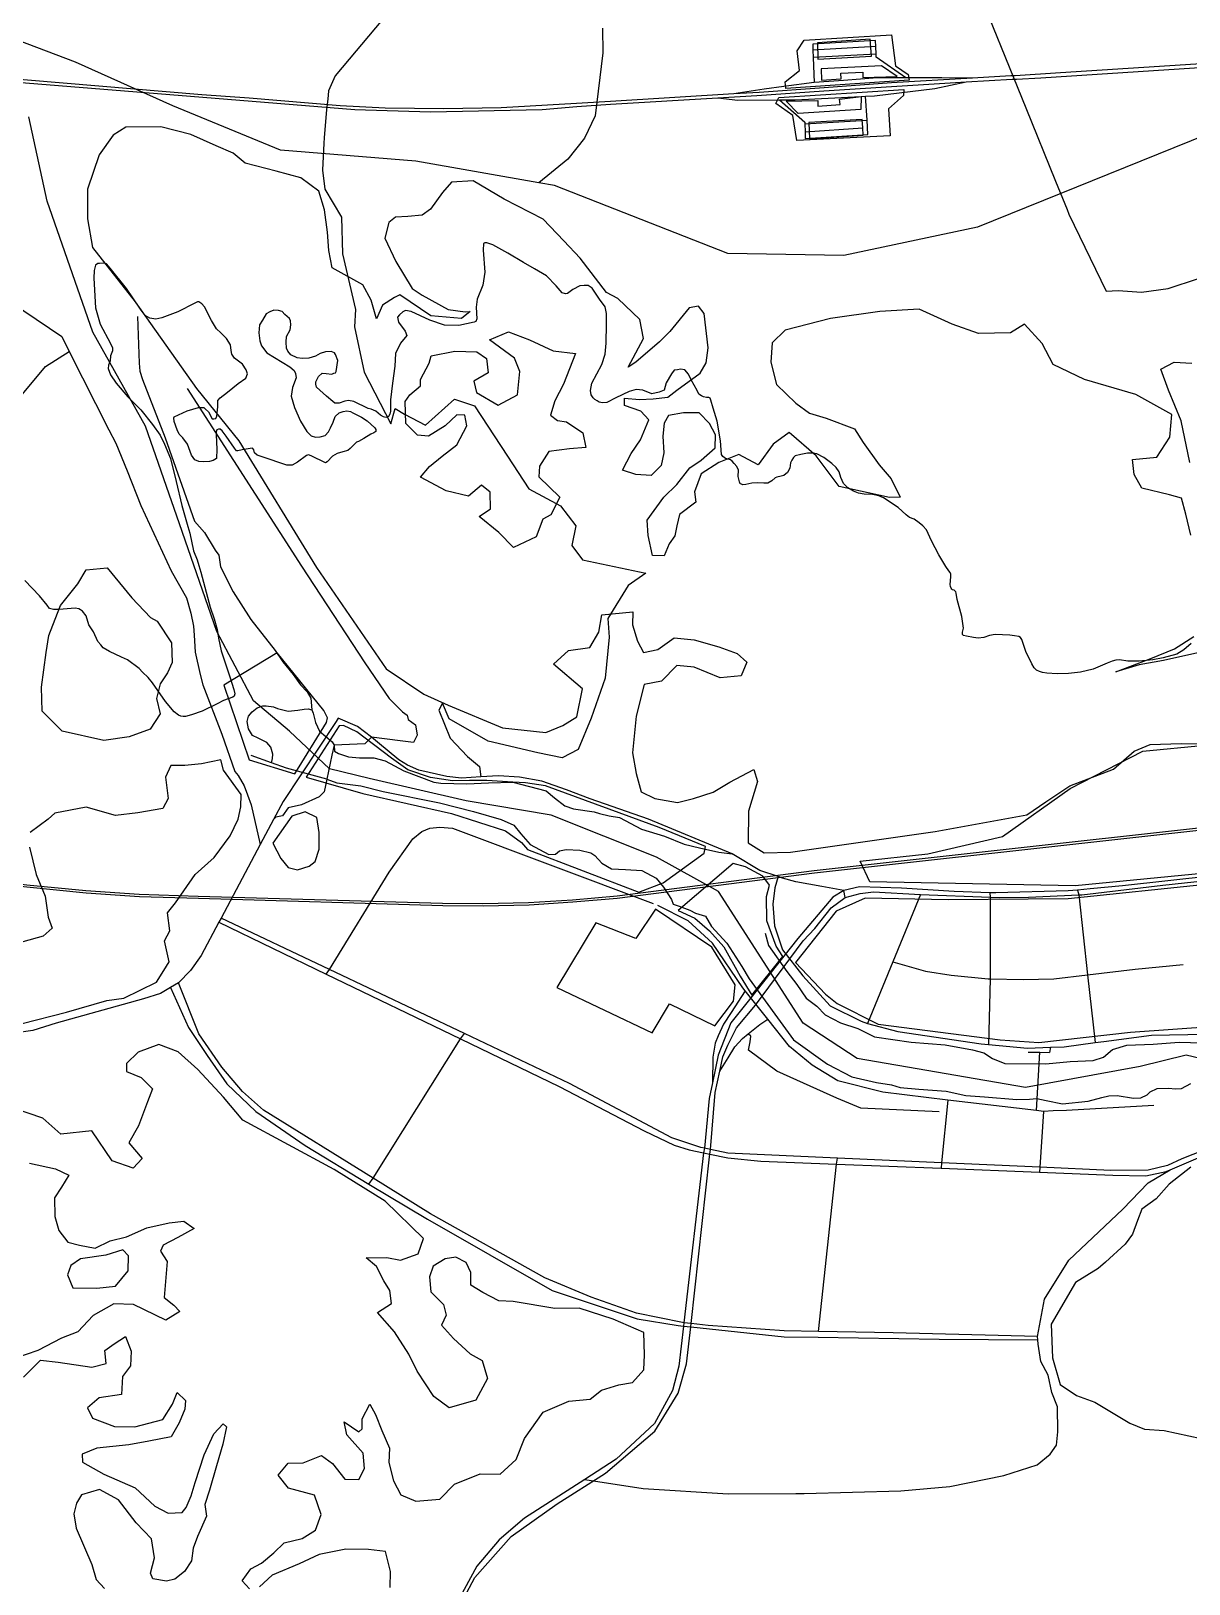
# Model space of a CAD drawing. Header units: metres. Extents: x 120.824 to 121.306, y 29.492 to 29.793.
# Drawn here: x 120.94452 to 120.97978, y 29.51623 to 29.5635 of the extents above; entities that cross this region are included whole.
import ezdxf

# ---------------------------------------------------------------- set-up
doc = ezdxf.new("R2010")
doc.units = ezdxf.units.M
for name, color, linetype in [('DEFAULT', 7, 'Continuous'), ('GREEN_SPACES', 3, 'Continuous'), ('RAILWAYS', 2, 'Continuous'), ('ROADS', 1, 'Continuous')]:
    doc.layers.add(name, color=color, linetype=linetype)

msp = doc.modelspace()

# ---------------------------------------------------------------- linework, layer by layer
at = {"layer": 'DEFAULT'}
for points in [[(120.989379, 29.558867), (120.986692, 29.560046), (120.982874, 29.561153), (120.980323, 29.560351), (120.973344, 29.557527), (120.969268, 29.556661), (120.965738, 29.556725), (120.960459, 29.558795), (120.959986, 29.558878), (120.956239, 29.559533), (120.952116, 29.55987), (120.948842, 29.561218), (120.945874, 29.562549), (120.942918, 29.563668)], [(120.961919, 29.563584), (120.961934, 29.562839), (120.961699, 29.560918), (120.961373, 29.560239), (120.960865, 29.559598), (120.959986, 29.558878)], [(120.968464, 29.563142), (120.968473, 29.562637), (120.970109, 29.562734), (120.970067, 29.563247), (120.968464, 29.563142)], [(120.968582, 29.562351), (120.968586, 29.562002), (120.969188, 29.56204), (120.969179, 29.562216), (120.969852, 29.562246), (120.969852, 29.562086), (120.970891, 29.562116), (120.97042, 29.562439), (120.968582, 29.562351)], [(120.96751, 29.561358), (120.968481, 29.561388), (120.968477, 29.561215), (120.969154, 29.561262), (120.969142, 29.561426), (120.969792, 29.561507), (120.969785, 29.561106), (120.967876, 29.560992), (120.96751, 29.561358)], [(120.988291, 29.528489), (120.98241, 29.531669), (120.979691, 29.532325), (120.978295, 29.531983), (120.974798, 29.53134), (120.969673, 29.532226), (120.968035, 29.533301), (120.965456, 29.537309), (120.963567, 29.538354), (120.960357, 29.539624), (120.95777, 29.540067), (120.954813, 29.540744), (120.953611, 29.541042), (120.952388, 29.542185), (120.951293, 29.543104), (120.950178, 29.545224), (120.94904, 29.548499), (120.948001, 29.551473), (120.946401, 29.554333), (120.945014, 29.558316), (120.944457, 29.560888)], [(120.963308, 29.548142), (120.963285, 29.548605), (120.963788, 29.549304), (120.964179, 29.549696), (120.964584, 29.550206), (120.964922, 29.550435), (120.96535, 29.550807), (120.965365, 29.551205), (120.965178, 29.551552), (120.964862, 29.551872), (120.964389, 29.551872), (120.963931, 29.551793), (120.963796, 29.551558), (120.963758, 29.551166), (120.963788, 29.550657), (120.963706, 29.550271), (120.963405, 29.549971), (120.962932, 29.550003), (120.962534, 29.550128), (120.96279, 29.550637), (120.963082, 29.551055), (120.96333, 29.551663), (120.96309, 29.551924), (120.962587, 29.552094), (120.962587, 29.552322), (120.963052, 29.552283), (120.963465, 29.552303), (120.963909, 29.552355), (120.964179, 29.552564), (120.964892, 29.55308), (120.96508, 29.553394), (120.96514, 29.553858), (120.965012, 29.554896), (120.964847, 29.555125), (120.964562, 29.555073), (120.963969, 29.554354), (120.963653, 29.55404), (120.962932, 29.553413), (120.962707, 29.55327), (120.96294, 29.553701), (120.963165, 29.554139), (120.96306, 29.55472), (120.962384, 29.555353), (120.962046, 29.555543), (120.961243, 29.556588), (120.96074, 29.557111), (120.960109, 29.55777), (120.95893, 29.558378), (120.957984, 29.55894), (120.957323, 29.558894), (120.957045, 29.55858), (120.956684, 29.558071), (120.956429, 29.557888), (120.955994, 29.557849), (120.955618, 29.557829), (120.955415, 29.557672), (120.955295, 29.557196), (120.955626, 29.556484), (120.956121, 29.55566), (120.956429, 29.555458), (120.957218, 29.55502), (120.957743, 29.554948), (120.957886, 29.554962), (120.957631, 29.554746), (120.956692, 29.554824), (120.955746, 29.555471), (120.955588, 29.555386), (120.95522, 29.555157), (120.95504, 29.55474), (120.954873, 29.555308), (120.954626, 29.555775), (120.953693, 29.556288), (120.953585, 29.55682), (120.953542, 29.557371), (120.953456, 29.558052), (120.953285, 29.558621), (120.952738, 29.559032), (120.951987, 29.559228), (120.951042, 29.55948), (120.950678, 29.559779), (120.950152, 29.560003), (120.94939, 29.560348), (120.948468, 29.560581), (120.947405, 29.560572), (120.947019, 29.560329), (120.94659, 29.559732), (120.946236, 29.558687), (120.946236, 29.557782), (120.946386, 29.556904), (120.947695, 29.555252), (120.949562, 29.55262), (120.950849, 29.551025), (120.95321, 29.54717), (120.955334, 29.54408), (120.956482, 29.543315), (120.957222, 29.542979), (120.958874, 29.542288), (120.960194, 29.542148), (120.960709, 29.542363), (120.961138, 29.542624), (120.96131, 29.543474), (120.96043, 29.54423), (120.960881, 29.54464), (120.961535, 29.544734), (120.961804, 29.5452), (120.9619, 29.545723)], [(120.968208, 29.560711), (120.968225, 29.560219), (120.969861, 29.560324), (120.969845, 29.56055), (120.969827, 29.560807), (120.968208, 29.560711)], [(120.979843, 29.544856), (120.979618, 29.544657), (120.979404, 29.544532), (120.978996, 29.544413), (120.978683, 29.544356), (120.978264, 29.544316), (120.977912, 29.544318), (120.977667, 29.544354), (120.97755, 29.54435), (120.977438, 29.544317), (120.977292, 29.544254), (120.976861, 29.544072), (120.976475, 29.543982), (120.976106, 29.543946), (120.975765, 29.543934), (120.975447, 29.543951), (120.975319, 29.543976), (120.97523, 29.544001), (120.975136, 29.544046), (120.975064, 29.544114), (120.974992, 29.544237), (120.974806, 29.544614), (120.974693, 29.544981), (120.974649, 29.545036), (120.974593, 29.54507), (120.974465, 29.545086), (120.97432, 29.545111), (120.973879, 29.545124), (120.973706, 29.545101), (120.973532, 29.545034), (120.973359, 29.545016), (120.973214, 29.545041), (120.973008, 29.545077), (120.972908, 29.545102), (120.97288, 29.545127), (120.972886, 29.545195), (120.972916, 29.545317), (120.972863, 29.545679), (120.972723, 29.546197), (120.972691, 29.546383), (120.972675, 29.546427), (120.972631, 29.546476), (120.972581, 29.546491), (120.972553, 29.546506), (120.972537, 29.546536), (120.972515, 29.546594), (120.97251, 29.546653), (120.972523, 29.546887), (120.972524, 29.546965), (120.972508, 29.547019), (120.972464, 29.547068), (120.972375, 29.547201), (120.972161, 29.547554), (120.971942, 29.547975), (120.971789, 29.548318), (120.971673, 29.548441), (120.971562, 29.54853), (120.971407, 29.548644), (120.971273, 29.548688), (120.971163, 29.548767), (120.970919, 29.548994), (120.970476, 29.549285), (120.970337, 29.549354), (120.970147, 29.54939), (120.96989, 29.549397), (120.969712, 29.549428), (120.969562, 29.549492), (120.96939, 29.549596), (120.969263, 29.549724), (120.969181, 29.549905), (120.969127, 29.550081), (120.969039, 29.550214), (120.9689, 29.550332), (120.968656, 29.550519), (120.968451, 29.550628), (120.968328, 29.550644), (120.968161, 29.550645), (120.96796, 29.550612), (120.967792, 29.550565), (120.967741, 29.550516), (120.96769, 29.550438), (120.96765, 29.550351), (120.967621, 29.550195), (120.967553, 29.550058), (120.96744, 29.549971), (120.967356, 29.549948), (120.967233, 29.549914), (120.967177, 29.549895), (120.967081, 29.549803), (120.966958, 29.549736), (120.966835, 29.549737), (120.966629, 29.549748), (120.966467, 29.549739), (120.966288, 29.549696), (120.966193, 29.549688), (120.966154, 29.549702), (120.966115, 29.549717), (120.966098, 29.549747), (120.966088, 29.549776), (120.966056, 29.549937), (120.966057, 29.550128), (120.966008, 29.550245), (120.965925, 29.550334), (120.96587, 29.550408), (120.965815, 29.550447), (120.965748, 29.550467), (120.96567, 29.550487), (120.965587, 29.550542), (120.965548, 29.55061), (120.965514, 29.551026), (120.965407, 29.551617), (120.965288, 29.552018), (120.965218, 29.552263), (120.965197, 29.552327), (120.965158, 29.552342), (120.965091, 29.552347), (120.964996, 29.552367), (120.964935, 29.552392), (120.964857, 29.552446), (120.964802, 29.552559), (120.964621, 29.552885), (120.964543, 29.553053), (120.964424, 29.55318), (120.964297, 29.553209), (120.964209, 29.553188), (120.964105, 29.553175), (120.964024, 29.553064), (120.963861, 29.552786), (120.963803, 29.552569), (120.963651, 29.552508), (120.963427, 29.552453), (120.963148, 29.552567), (120.962949, 29.552589), (120.962732, 29.552528), (120.962323, 29.552328), (120.962052, 29.552193), (120.961925, 29.552185), (120.961819, 29.552201), (120.961754, 29.552237), (120.961691, 29.552277), (120.961633, 29.55233), (120.961573, 29.552425), (120.961558, 29.552558), (120.961592, 29.552774), (120.961901, 29.553345), (120.962, 29.553659), (120.962027, 29.553994), (120.962041, 29.554574), (120.962044, 29.554896), (120.961998, 29.555099), (120.961832, 29.555337), (120.961604, 29.555668), (120.961485, 29.555752), (120.961365, 29.555753), (120.961229, 29.55574), (120.96102, 29.55563), (120.960851, 29.555505), (120.960795, 29.555499), (120.960692, 29.555527), (120.96051, 29.555745), (120.960217, 29.556048), (120.959852, 29.55626), (120.959518, 29.556452), (120.959041, 29.556735), (120.95858, 29.55699), (120.958397, 29.557054), (120.958333, 29.557054), (120.958301, 29.557026), (120.958291, 29.556824), (120.958341, 29.55616), (120.958281, 29.555761), (120.958109, 29.555336), (120.958075, 29.555092), (120.958096, 29.554742), (120.958063, 29.554659), (120.958015, 29.554638), (120.95755, 29.55453), (120.957111, 29.554547), (120.956665, 29.554697), (120.956092, 29.554959), (120.955925, 29.554989), (120.955837, 29.554947), (120.95574, 29.554857), (120.955683, 29.554788), (120.955706, 29.554634), (120.955911, 29.55436), (120.955966, 29.554227), (120.955772, 29.553997), (120.955617, 29.553677), (120.955597, 29.553293), (120.955521, 29.552776), (120.955468, 29.552273), (120.955465, 29.551931), (120.95544, 29.551833), (120.955407, 29.551763), (120.955319, 29.551729), (120.955247, 29.551751), (120.95516, 29.5518), (120.955017, 29.551927), (120.954874, 29.551984), (120.954786, 29.552005), (120.954349, 29.552225), (120.954189, 29.552254), (120.954077, 29.552227), (120.953901, 29.552166), (120.953821, 29.552166), (120.953773, 29.552166), (120.95371, 29.552223), (120.95352, 29.552378), (120.953211, 29.552653), (120.953187, 29.552751), (120.953188, 29.552821), (120.95327, 29.552981), (120.953383, 29.553085), (120.95351, 29.55307), (120.953678, 29.553048), (120.953742, 29.553082), (120.95379, 29.553096), (120.953814, 29.553131), (120.953857, 29.553473), (120.953787, 29.553648), (120.953756, 29.553704), (120.95366, 29.553747), (120.953484, 29.553734), (120.953324, 29.553679), (120.95318, 29.553597), (120.952979, 29.553535), (120.95278, 29.55353), (120.952628, 29.553545), (120.952429, 29.553637), (120.952334, 29.553749), (120.952303, 29.553841), (120.952289, 29.554022), (120.952298, 29.554204), (120.952412, 29.554406), (120.95243, 29.554559), (120.952423, 29.554679), (120.952392, 29.554748), (120.952249, 29.554868), (120.952162, 29.55496), (120.95205, 29.554989), (120.951914, 29.554997), (120.951794, 29.554955), (120.951682, 29.554893), (120.951568, 29.554699), (120.951479, 29.554552), (120.951453, 29.554315), (120.95149, 29.55407), (120.951537, 29.553916), (120.951695, 29.553705), (120.952402, 29.553274), (120.952536, 29.553161), (120.952568, 29.553077), (120.95259, 29.552944), (120.952484, 29.552644), (120.952441, 29.552379), (120.952542, 29.552043), (120.952721, 29.551622), (120.952918, 29.551306), (120.953053, 29.551179), (120.95318, 29.551136), (120.953324, 29.551143), (120.953476, 29.551183), (120.953573, 29.551294), (120.953638, 29.55142), (120.95372, 29.551587), (120.953785, 29.551768), (120.953898, 29.551872), (120.954027, 29.55192), (120.954139, 29.551933), (120.95425, 29.551912), (120.954322, 29.551876), (120.954584, 29.551748), (120.954751, 29.551635), (120.954989, 29.551417), (120.95502, 29.551368), (120.955019, 29.551305), (120.954955, 29.551264), (120.954867, 29.551222), (120.954658, 29.551091), (120.954489, 29.551008), (120.954433, 29.550981), (120.954369, 29.550918), (120.95424, 29.550793), (120.954167, 29.550731), (120.954015, 29.55069), (120.953839, 29.550642), (120.953702, 29.550553), (120.953541, 29.550386), (120.953485, 29.550352), (120.953047, 29.550564), (120.952967, 29.550593), (120.952911, 29.550572), (120.95263, 29.550372), (120.952469, 29.550282), (120.952309, 29.550283), (120.951553, 29.550533), (120.951402, 29.550583), (120.951322, 29.550661), (120.951299, 29.550745), (120.951276, 29.550787), (120.951252, 29.550801), (120.950948, 29.550747), (120.95082, 29.55072), (120.950772, 29.550721), (120.950717, 29.550805), (120.950464, 29.55117), (120.950338, 29.551325), (120.950275, 29.551374), (120.950227, 29.551374), (120.950178, 29.551354), (120.950154, 29.551298), (120.950161, 29.551207), (120.950181, 29.550774), (120.950162, 29.550487), (120.950066, 29.550425), (120.949954, 29.550398), (120.949762, 29.550385), (120.949626, 29.550393), (120.949507, 29.55045), (120.949404, 29.550583), (120.949288, 29.55092), (120.949146, 29.551116), (120.949027, 29.551222), (120.948972, 29.551355), (120.948879, 29.551608), (120.948872, 29.551727), (120.94888, 29.551755), (120.949273, 29.551933), (120.949618, 29.552043), (120.949737, 29.552042), (120.949785, 29.552035), (120.949833, 29.551992), (120.94992, 29.551908), (120.950038, 29.551697), (120.950086, 29.55169), (120.95015, 29.551703), (120.950174, 29.551773), (120.950209, 29.552059), (120.950203, 29.552248), (120.950283, 29.552332), (120.950501, 29.552505), (120.950831, 29.552768), (120.951064, 29.552927), (120.951113, 29.553066), (120.951074, 29.553186), (120.950956, 29.553354), (120.95071, 29.553538), (120.950632, 29.553664), (120.950616, 29.553769), (120.950594, 29.553944), (120.950468, 29.55414), (120.950294, 29.554309), (120.950167, 29.554429), (120.950018, 29.554689), (120.949806, 29.555103), (120.949719, 29.555194), (120.949632, 29.555251), (120.949592, 29.555251), (120.949511, 29.55521), (120.94899, 29.554955), (120.948501, 29.554763), (120.948317, 29.554729), (120.948133, 29.554758), (120.947998, 29.554843), (120.947848, 29.555033), (120.947422, 29.555658), (120.946933, 29.556276), (120.946814, 29.55641), (120.946719, 29.556432), (120.946599, 29.556426), (120.946551, 29.556419), (120.946486, 29.556371), (120.946437, 29.55621), (120.946435, 29.555973), (120.946482, 29.55507), (120.946629, 29.554573), (120.946944, 29.553991), (120.946998, 29.553858), (120.946997, 29.55376), (120.94694, 29.553613), (120.946931, 29.55346), (120.946882, 29.553327), (120.946864, 29.553223), (120.946935, 29.553033), (120.947108, 29.55278), (120.947464, 29.552366), (120.947867, 29.551964), (120.948215, 29.551521), (120.948451, 29.551191), (120.948579, 29.550925), (120.948763, 29.550488), (120.948939, 29.549782), (120.949116, 29.54905), (120.949293, 29.548415), (120.949355, 29.548213), (120.949469, 29.547672), (120.949573, 29.547402), (120.949631, 29.547231), (120.949689, 29.547029), (120.949973, 29.545964), (120.950097, 29.545605), (120.950184, 29.545277), (120.950228, 29.545015), (120.950306, 29.544635), (120.950571, 29.543838), (120.950699, 29.543457), (120.950728, 29.543327), (120.950706, 29.543252), (120.950663, 29.543219), (120.950381, 29.543124), (120.950184, 29.543014), (120.949726, 29.54279), (120.949405, 29.54268), (120.949226, 29.542629), (120.949153, 29.54263), (120.949077, 29.542638), (120.949005, 29.542672), (120.948878, 29.542773), (120.948617, 29.543088), (120.948221, 29.543658), (120.948087, 29.543815), (120.947909, 29.543984), (120.947812, 29.544089), (120.947452, 29.54436), (120.94727, 29.54444), (120.946905, 29.544607), (120.946719, 29.544727), (120.946643, 29.54481), (120.946558, 29.544919), (120.94642, 29.545207), (120.946282, 29.54542), (120.946195, 29.5457), (120.946085, 29.545835), (120.94603, 29.545877), (120.945975, 29.545907), (120.945865, 29.545926), (120.945379, 29.545893), (120.945208, 29.545894), (120.945127, 29.545909), (120.945085, 29.545921), (120.945013, 29.546022), (120.944773, 29.546307), (120.94433, 29.546772)], [(120.979839, 29.54815), (120.979678, 29.548794), (120.979549, 29.549279), (120.979184, 29.549382), (120.978347, 29.549578), (120.978111, 29.549998), (120.978058, 29.550455), (120.978798, 29.55053), (120.979195, 29.551136), (120.979259, 29.551827), (120.978165, 29.552434), (120.976598, 29.552891), (120.975644, 29.553348), (120.975311, 29.553983), (120.974775, 29.554571), (120.974345, 29.55431), (120.973369, 29.554291), (120.972565, 29.554571), (120.971567, 29.555028), (120.970365, 29.554963), (120.968863, 29.554748), (120.967479, 29.554394), (120.967082, 29.554002), (120.96705, 29.553414), (120.967221, 29.552742), (120.967812, 29.552172), (120.968219, 29.551864), (120.968734, 29.551715), (120.969593, 29.551389), (120.969861, 29.550968), (120.970344, 29.550297), (120.970708, 29.549867), (120.970987, 29.549307), (120.970655, 29.549298), (120.969131, 29.549634), (120.968423, 29.550567), (120.967608, 29.551277), (120.967114, 29.550922), (120.966664, 29.550297), (120.966073, 29.550604), (120.965462, 29.550362), (120.964926, 29.550017), (120.964722, 29.549475), (120.964765, 29.549158), (120.964269, 29.548782), (120.964186, 29.548436), (120.964119, 29.548129), (120.963946, 29.547887), (120.963796, 29.547521), (120.963443, 29.547528), (120.963308, 29.548142)], [(120.960623, 29.549307), (120.96035, 29.548775), (120.960103, 29.548635), (120.959899, 29.548103), (120.959207, 29.547777), (120.958767, 29.548234), (120.958166, 29.548719), (120.95851, 29.548952), (120.958499, 29.549457), (120.958241, 29.549671), (120.957844, 29.549335), (120.957158, 29.549503), (120.956375, 29.549914), (120.956654, 29.550241), (120.95704, 29.550558), (120.95748, 29.550903), (120.957791, 29.551482), (120.957727, 29.551808), (120.95748, 29.551818), (120.957126, 29.551482), (120.956621, 29.551164), (120.956289, 29.551192), (120.955935, 29.551547), (120.955913, 29.552219), (120.956053, 29.552424), (120.956375, 29.552695), (120.956375, 29.552891), (120.956643, 29.553386), (120.956707, 29.55361), (120.957426, 29.55375), (120.958091, 29.553731), (120.958392, 29.553526), (120.958435, 29.553096), (120.958005, 29.552835), (120.958081, 29.552499), (120.958746, 29.552107), (120.959336, 29.552424), (120.9594, 29.553134), (120.959239, 29.553544), (120.958478, 29.554095), (120.959057, 29.554338), (120.959701, 29.554095), (120.960419, 29.553768), (120.961095, 29.553684), (120.960731, 29.552751), (120.960473, 29.552238), (120.960334, 29.551808), (120.960548, 29.551641), (120.960827, 29.551603), (120.961321, 29.551267), (120.961417, 29.550819), (120.960913, 29.550782), (120.960291, 29.550698), (120.960001, 29.55025), (120.95998, 29.549923), (120.960623, 29.549307)], [(120.979804, 29.550363), (120.979536, 29.551636), (120.979154, 29.552563), (120.978926, 29.553206), (120.979325, 29.553419), (120.97987, 29.553383)], [(120.946834, 29.547161), (120.947585, 29.546247), (120.948154, 29.545649), (120.948358, 29.545537), (120.948797, 29.544875), (120.948819, 29.544277), (120.948679, 29.54396), (120.948454, 29.543624), (120.948336, 29.543185), (120.948454, 29.542709), (120.948143, 29.542243), (120.94751, 29.542018), (120.946737, 29.541906), (120.945471, 29.542186), (120.94486, 29.542793), (120.944839, 29.543521), (120.944978, 29.544576), (120.945064, 29.545099), (120.945257, 29.545593), (120.945418, 29.546013), (120.945944, 29.546667), (120.946201, 29.547096), (120.946834, 29.547161)], [(120.9619, 29.545723), (120.962844, 29.545816), (120.962833, 29.545424), (120.962984, 29.54493), (120.963166, 29.544584), (120.963606, 29.544668), (120.964099, 29.545023), (120.964711, 29.544967), (120.965462, 29.544752), (120.96602, 29.544547), (120.96632, 29.544286), (120.966138, 29.543875), (120.965505, 29.54381), (120.964711, 29.544136), (120.964185, 29.544183), (120.963713, 29.543707), (120.963188, 29.543604), (120.962941, 29.542643), (120.962833, 29.541523), (120.962941, 29.540897), (120.963102, 29.540337), (120.963509, 29.540141), (120.964207, 29.540011), (120.96469, 29.540132), (120.96529, 29.540328), (120.965795, 29.540636), (120.966524, 29.541019), (120.966642, 29.540655), (120.966363, 29.539749), (120.966352, 29.538788), (120.966846, 29.53848), (120.96764, 29.538498), (120.972049, 29.539133), (120.974839, 29.539637), (120.975418, 29.540039), (120.976148, 29.540524), (120.977478, 29.541028), (120.978111, 29.541579), (120.978594, 29.541784), (120.979538, 29.541812), (120.981405, 29.541803)], [(120.980504, 29.544668), (120.979002, 29.544332), (120.978262, 29.544202), (120.977553, 29.543987), (120.978616, 29.544398), (120.979334, 29.544687), (120.979924, 29.54507)], [(120.971828, 29.538456), (120.974097, 29.538976), (120.976157, 29.540443), (120.97837, 29.541573), (120.980276, 29.54176), (120.982363, 29.541426), (120.982914, 29.54076), (120.983269, 29.539366), (120.987416, 29.539801), (120.987388, 29.538558), (120.976311, 29.537473), (120.970062, 29.537599), (120.969768, 29.538225), (120.971828, 29.538456)], [(120.944248, 29.533291), (120.9456, 29.533636), (120.946823, 29.533991), (120.947349, 29.534056), (120.948336, 29.534542), (120.948561, 29.534896), (120.948722, 29.535167), (120.948583, 29.535802), (120.948744, 29.53611), (120.948679, 29.536651), (120.948915, 29.536959), (120.949516, 29.537818), (120.950096, 29.538341), (120.950578, 29.539003), (120.950825, 29.539508), (120.950911, 29.539881), (120.950922, 29.540254), (120.950375, 29.541001), (120.950299, 29.541309), (120.949709, 29.541188)], [(120.949709, 29.541188), (120.949205, 29.541141), (120.948776, 29.541141), (120.948615, 29.540786), (120.94869, 29.540133), (120.948529, 29.539834), (120.947767, 29.539704), (120.947091, 29.53962), (120.946201, 29.539872), (120.945246, 29.539694), (120.945042, 29.539508), (120.944495, 29.539097)], [(120.951887, 29.53878), (120.952123, 29.538313), (120.952349, 29.538033), (120.952638, 29.537967), (120.952992, 29.538079), (120.953175, 29.538219), (120.953293, 29.538593), (120.953293, 29.539097), (120.953218, 29.539554), (120.952864, 29.539732), (120.952456, 29.539601), (120.951887, 29.53878)], [(120.944474, 29.538658), (120.944678, 29.537818), (120.944946, 29.537165), (120.945042, 29.536521), (120.94516, 29.536194), (120.944892, 29.535942), (120.94427, 29.535774)], [(120.980396, 29.537528), (120.9761, 29.537085), (120.972448, 29.537056), (120.969914, 29.537106), (120.969031, 29.536706), (120.967799, 29.535141), (120.968706, 29.534183), (120.969068, 29.5339), (120.970316, 29.533271), (120.974025, 29.532792), (120.975204, 29.532707), (120.978002, 29.533025), (120.980573, 29.533207), (120.98369, 29.532689), (120.983999, 29.533332), (120.98399, 29.534186), (120.983773, 29.535662), (120.983497, 29.537871), (120.980396, 29.537528)], [(120.961717, 29.536354), (120.960526, 29.534381), (120.963434, 29.533005), (120.963964, 29.533888), (120.965344, 29.533213), (120.965911, 29.533963), (120.965964, 29.53446), (120.965254, 29.535607), (120.963533, 29.536768), (120.962933, 29.535875), (120.961717, 29.536354)], [(120.951168, 29.516074), (120.950953, 29.516317), (120.951211, 29.516691), (120.951532, 29.516859), (120.951908, 29.517176), (120.95223, 29.517475), (120.952777, 29.517615), (120.953185, 29.517867), (120.953356, 29.518343), (120.953152, 29.518931), (120.952359, 29.519146), (120.952047, 29.519538), (120.952348, 29.519902), (120.952809, 29.519912), (120.953367, 29.520136), (120.9537, 29.519893), (120.954075, 29.519417), (120.954504, 29.519407), (120.954676, 29.519744), (120.954633, 29.52021), (120.954139, 29.520771), (120.954054, 29.521163), (120.954504, 29.520855), (120.954601, 29.520948), (120.954601, 29.521256), (120.954837, 29.521695), (120.955009, 29.521387), (120.955202, 29.520901), (120.955438, 29.52036), (120.955416, 29.519921), (120.955556, 29.51937), (120.955781, 29.518941), (120.956232, 29.518745), (120.956972, 29.51881), (120.957412, 29.519267), (120.958195, 29.519575), (120.958806, 29.519566), (120.959289, 29.520014), (120.959547, 29.520658), (120.960116, 29.521452), (120.960899, 29.521788), (120.961542, 29.521853), (120.961886, 29.522124), (120.962422, 29.522292), (120.96283, 29.522358), (120.963184, 29.52274), (120.963195, 29.523198), (120.963184, 29.523879), (120.96225, 29.52429), (120.96121, 29.524626), (120.96047, 29.524608), (120.959204, 29.524822), (120.958764, 29.52485), (120.958281, 29.525102), (120.957916, 29.525326), (120.957916, 29.525709), (120.957766, 29.526008), (120.957455, 29.526176), (120.957133, 29.52612), (120.956768, 29.525905), (120.95665, 29.525579), (120.956693, 29.525121), (120.957079, 29.524729), (120.957165, 29.524411), (120.957015, 29.524103), (120.95738, 29.523702), (120.957895, 29.523235), (120.958259, 29.52303), (120.95842, 29.522479), (120.958066, 29.521825), (120.957251, 29.521583), (120.956789, 29.521928), (120.956275, 29.522703), (120.956028, 29.523217), (120.955588, 29.523898), (120.955073, 29.524486), (120.955491, 29.524766), (120.955448, 29.525158), (120.955266, 29.525457), (120.955041, 29.525886), (120.954719, 29.526157), (120.955352, 29.526167), (120.95577, 29.526083), (120.956307, 29.526279), (120.956468, 29.526745), (120.955298, 29.527875), (120.953753, 29.528846), (120.950964, 29.53034), (120.950384, 29.531049), (120.949601, 29.531889), (120.949, 29.532421), (120.94841, 29.532645), (120.947777, 29.532412), (120.947423, 29.532066), (120.947423, 29.531824), (120.947874, 29.531646), (120.948217, 29.531301), (120.948067, 29.5309), (120.947788, 29.530171), (120.947498, 29.529658), (120.947906, 29.529182), (120.947627, 29.528883), (120.946994, 29.529107), (120.946372, 29.530022), (120.945428, 29.529919), (120.94488, 29.530405), (120.944012, 29.530704)], [(120.944473, 29.529032), (120.945267, 29.528865), (120.945674, 29.528668), (120.945449, 29.528304), (120.945235, 29.527978), (120.945245, 29.527408), (120.945363, 29.526988), (120.945642, 29.526633), (120.945996, 29.52654), (120.946468, 29.526447), (120.94693, 29.526671), (120.947423, 29.526792), (120.948046, 29.527072), (120.948721, 29.527221), (120.949172, 29.527268), (120.949483, 29.527044), (120.94899, 29.526773), (120.948539, 29.52654), (120.948464, 29.526353), (120.948668, 29.526045), (120.948571, 29.524944), (120.948872, 29.52471), (120.949054, 29.524524), (120.948625, 29.524253), (120.947638, 29.524738), (120.947037, 29.524757), (120.946415, 29.524402), (120.945943, 29.523898), (120.945449, 29.523711), (120.94473, 29.523338), (120.944012, 29.523086)], [(120.979834, 29.528916), (120.97918, 29.528393), (120.978783, 29.527955), (120.978343, 29.527637), (120.978214, 29.527292), (120.978064, 29.526872), (120.977839, 29.526573), (120.977238, 29.526022), (120.977013, 29.525826), (120.976326, 29.525406), (120.975586, 29.524137), (120.975618, 29.52311), (120.975854, 29.522297), (120.976358, 29.521961), (120.976916, 29.521765), (120.977978, 29.521121), (120.978429, 29.520934), (120.979019, 29.520897), (120.980145, 29.520654)], [(120.945632, 29.525634), (120.945792, 29.525242), (120.946522, 29.525233), (120.947091, 29.525289), (120.947477, 29.525756), (120.947488, 29.526213), (120.947316, 29.5264), (120.946801, 29.526232), (120.946028, 29.52612), (120.945728, 29.525924), (120.945632, 29.525634)], [(120.94429, 29.522526), (120.944805, 29.523039), (120.945342, 29.522974), (120.946372, 29.522824), (120.946812, 29.522937), (120.946769, 29.523329), (120.947048, 29.523534), (120.947391, 29.523758), (120.947573, 29.52331), (120.947552, 29.522871), (120.947305, 29.522544), (120.947273, 29.521994), (120.946597, 29.521891), (120.946243, 29.521592), (120.946393, 29.521275), (120.947058, 29.521023), (120.947681, 29.521013), (120.948528, 29.521228), (120.948829, 29.521704), (120.948968, 29.52205), (120.949226, 29.521807), (120.949204, 29.521545), (120.949033, 29.521135), (120.948786, 29.520705), (120.948105, 29.520578)], [(120.948105, 29.520578), (120.947495, 29.520465), (120.946527, 29.520359), (120.946072, 29.520175), (120.946088, 29.519934), (120.946731, 29.519573), (120.94769, 29.519149), (120.948284, 29.51859), (120.948698, 29.518385), (120.949121, 29.518399), (120.949243, 29.518554), (120.949398, 29.518908), (120.949519, 29.519312), (120.949796, 29.520161), (120.950089, 29.520797), (120.950365, 29.521102), (120.950471, 29.52101), (120.950357, 29.520479), (120.95017, 29.519821), (120.94995, 29.519078), (120.949812, 29.518646), (120.949861, 29.518293), (120.949585, 29.51767), (120.949455, 29.517316), (120.949406, 29.516927), (120.949194, 29.516609), (120.948893, 29.516375), (120.948641, 29.516312), (120.948227, 29.516382), (120.948154, 29.516552), (120.948275, 29.517026), (120.948186, 29.517599), (120.947723, 29.518088), (120.947178, 29.518788), (120.946609, 29.519106), (120.946056, 29.518944), (120.945901, 29.518689), (120.94582, 29.518363), (120.945893, 29.517925), (120.946372, 29.516821), (120.946501, 29.516364), (120.946758, 29.516093)], [(120.955459, 29.516121), (120.95547, 29.516607), (120.955309, 29.517214), (120.954794, 29.517279), (120.954107, 29.517288), (120.953292, 29.51712), (120.95268, 29.51684), (120.951865, 29.516495), (120.951479, 29.51614)]]:
    msp.add_lwpolyline(points, dxfattribs=at)
at = {"layer": 'GREEN_SPACES'}
for points in [[(120.95116, 29.541315), (120.952556, 29.540882), (120.953521, 29.542445), (120.953545, 29.542593), (120.953436, 29.542814), (120.952016, 29.544567), (120.950395, 29.543591), (120.95116, 29.541315)], [(120.954031, 29.54236), (120.953897, 29.542344), (120.952896, 29.540782), (120.954619, 29.54029), (120.95732, 29.539683), (120.958971, 29.539155), (120.95945, 29.538801), (120.959638, 29.53858), (120.963031, 29.537281), (120.963765, 29.537566), (120.965016, 29.538469), (120.965058, 29.538675), (120.963644, 29.539255), (120.960185, 29.540523), (120.959578, 29.540613), (120.95919, 29.540635), (120.9584, 29.540681), (120.957866, 29.540681), (120.95735, 29.540671), (120.956683, 29.540776), (120.955997, 29.541009), (120.955499, 29.541368), (120.954437, 29.542165), (120.954031, 29.54236)], [(120.964226, 29.536729), (120.964737, 29.53649), (120.965176, 29.536103), (120.96562, 29.535619), (120.96611, 29.534731), (120.966472, 29.53415), (120.967416, 29.535331), (120.967212, 29.535637), (120.966921, 29.536414), (120.966916, 29.537156), (120.967003, 29.537502), (120.966799, 29.537773), (120.966273, 29.538057), (120.965895, 29.538159), (120.964226, 29.536729)]]:
    msp.add_lwpolyline(points, dxfattribs=at)
at = {"layer": 'RAILWAYS'}
for points in [[(120.949613, 29.537151), (120.947814, 29.537213), (120.94619, 29.537324), (120.944389, 29.537502), (120.942849, 29.537677), (120.941344, 29.537919), (120.939954, 29.53819), (120.938408, 29.538581), (120.936847, 29.539026), (120.901147, 29.550627), (120.899623, 29.551106), (120.898156, 29.551527), (120.896622, 29.55191), (120.895023, 29.552258), (120.893374, 29.552552)], [(120.94962, 29.537091), (120.947818, 29.537147), (120.946201, 29.537255), (120.944396, 29.537435), (120.94284, 29.537613), (120.941341, 29.537855), (120.939952, 29.538117), (120.93839, 29.538514), (120.936838, 29.538957), (120.901118, 29.550557), (120.899577, 29.551038), (120.898135, 29.55146), (120.896602, 29.551831), (120.895015, 29.552192), (120.893367, 29.552485)], [(120.986011, 29.539894), (120.968362, 29.537937)], [(120.986028, 29.539824), (120.96838, 29.537864)], [(120.968362, 29.537937), (120.962366, 29.537159), (120.961006, 29.537037), (120.959667, 29.536956), (120.958277, 29.536927), (120.957051, 29.536942), (120.949613, 29.537151)], [(120.96838, 29.537864), (120.962371, 29.537096), (120.961022, 29.536977), (120.959688, 29.536893), (120.958288, 29.536858), (120.957058, 29.536873), (120.94962, 29.537091)]]:
    msp.add_lwpolyline(points, dxfattribs=at)
at = {"layer": 'ROADS'}
for points in [[(120.956869, 29.565932), (120.956659, 29.565571), (120.953776, 29.562137), (120.953581, 29.561681)], [(120.973179, 29.565186), (120.974816, 29.56116), (120.975714, 29.558925)], [(120.971161, 29.562073), (120.970256, 29.562704), (120.970252, 29.562794), (120.97024, 29.563025), (120.970231, 29.563205), (120.968321, 29.5631), (120.968328, 29.562914), (120.968337, 29.562691), (120.968365, 29.561927)], [(120.97024, 29.563025), (120.968328, 29.562914)], [(120.970252, 29.562794), (120.968337, 29.562691)], [(120.998748, 29.562457), (120.996749, 29.562409), (120.994959, 29.562447), (120.989524, 29.56273), (120.986989, 29.562766), (120.984621, 29.562723), (120.98253, 29.562647), (120.975866, 29.562221), (120.974483, 29.562139)], [(120.974525, 29.562037), (120.975269, 29.562078), (120.981197, 29.562458), (120.984562, 29.562629), (120.986987, 29.562662), (120.98952, 29.562627), (120.994954, 29.562344), (120.996749, 29.562306), (120.998622, 29.562351)], [(120.949718, 29.56156), (120.941264, 29.562266)], [(120.941331, 29.562166), (120.949746, 29.561488)], [(120.97319, 29.562063), (120.972249, 29.562075), (120.971161, 29.562073), (120.970293, 29.56207), (120.969255, 29.56199), (120.968365, 29.561927), (120.967438, 29.561806), (120.966839, 29.561729), (120.965919, 29.561583)], [(120.97319, 29.562063), (120.97072, 29.561918), (120.968666, 29.561771), (120.966687, 29.561631), (120.965919, 29.561583)], [(120.972991, 29.561951), (120.974398, 29.56203)], [(120.974356, 29.562132), (120.97319, 29.562063)], [(120.974483, 29.562139), (120.974356, 29.562132)], [(120.974398, 29.56203), (120.974525, 29.562037)], [(120.96113, 29.561288), (120.958836, 29.561161), (120.957092, 29.561131), (120.955299, 29.561149), (120.953928, 29.561223), (120.951161, 29.561454), (120.949718, 29.56156)], [(120.953581, 29.561681), (120.953556, 29.561425)], [(120.965919, 29.561583), (120.962169, 29.561355)], [(120.965437, 29.561466), (120.966039, 29.561392), (120.967308, 29.5614), (120.96779, 29.561402), (120.969792, 29.561507), (120.969928, 29.561515), (120.970198, 29.561529), (120.972044, 29.56175), (120.972991, 29.561951)], [(120.965437, 29.561466), (120.966623, 29.561539), (120.968662, 29.561675), (120.970725, 29.561808), (120.972991, 29.561951)], [(120.967308, 29.5614), (120.968082, 29.560723), (120.968082, 29.560673), (120.968091, 29.560433), (120.96809, 29.560231), (120.970004, 29.560349), (120.969975, 29.560786), (120.969928, 29.561515)], [(120.949746, 29.561488), (120.954374, 29.561113), (120.956682, 29.561039), (120.960083, 29.561113), (120.961135, 29.561196)], [(120.953521, 29.561108), (120.953446, 29.560245), (120.95344, 29.560086)], [(120.953556, 29.561425), (120.953521, 29.561108)], [(120.962169, 29.561355), (120.96113, 29.561288)], [(120.961135, 29.561196), (120.962168, 29.561267)], [(120.962168, 29.561267), (120.965437, 29.561466)], [(120.968082, 29.560673), (120.969975, 29.560786)], [(120.968091, 29.560433), (120.969845, 29.56055)], [(120.95344, 29.560086), (120.953391, 29.559266)], [(120.953391, 29.559266), (120.953467, 29.558685), (120.953972, 29.557828), (120.954004, 29.556718), (120.954398, 29.555018), (120.954373, 29.554496), (120.954666, 29.553109), (120.955479, 29.551541), (120.955608, 29.552008), (120.955887, 29.55184), (120.956531, 29.551504), (120.95741, 29.552288), (120.958021, 29.552084), (120.959029, 29.550554), (120.959673, 29.549564), (120.960639, 29.549042), (120.961106, 29.548433), (120.960986, 29.547842), (120.96131, 29.547403), (120.963241, 29.546995), (120.9627, 29.546618), (120.962086, 29.545613), (120.962122, 29.545048), (120.962003, 29.543795), (120.961578, 29.542581), (120.96118, 29.541625), (120.960695, 29.54137), (120.959955, 29.541525), (120.958437, 29.541881), (120.95725, 29.542558), (120.957046, 29.543035), (120.956933, 29.542829), (120.957278, 29.541974), (120.957811, 29.541413), (120.958173, 29.541113), (120.958212, 29.540796)], [(120.975714, 29.558925), (120.976067, 29.558062)], [(120.976067, 29.558062), (120.976125, 29.557924), (120.977255, 29.555583), (120.977618, 29.555602), (120.978336, 29.555551), (120.979146, 29.555658), (120.980068, 29.555964), (120.981904, 29.557079), (120.982529, 29.557499), (120.982998, 29.557829), (120.983164, 29.557936), (120.983318, 29.557958), (120.983583, 29.557982), (120.98382, 29.558076)], [(120.941941, 29.556567), (120.945457, 29.554198), (120.945683, 29.553744), (120.946891, 29.551357), (120.9471, 29.550954), (120.947442, 29.550113), (120.947863, 29.549059), (120.948791, 29.54707), (120.949254, 29.546249), (120.949387, 29.545779), (120.949471, 29.545384), (120.949482, 29.545112), (120.949514, 29.544588), (120.949671, 29.543915), (120.949746, 29.543598), (120.950326, 29.542093), (120.950727, 29.540953), (120.950829, 29.540832), (120.951008, 29.540526), (120.951115, 29.540248), (120.951222, 29.539939), (120.951496, 29.538734)], [(120.947764, 29.554806), (120.947807, 29.553386), (120.947832, 29.553147), (120.947918, 29.552887), (120.948605, 29.551118), (120.949496, 29.548577), (120.949801, 29.548229), (120.950131, 29.547698), (120.950238, 29.54754), (120.950292, 29.547193), (120.950673, 29.546423), (120.951208, 29.545586), (120.951957, 29.544637), (120.952184, 29.544292), (120.952501, 29.543912), (120.952725, 29.543599), (120.952924, 29.543388), (120.953041, 29.543191), (120.95307, 29.542836)], [(120.942981, 29.550918), (120.944958, 29.553283), (120.945683, 29.553744)], [(120.949278, 29.552614), (120.952754, 29.547205), (120.954685, 29.54427), (120.955422, 29.543179), (120.955835, 29.542777), (120.95597, 29.542675), (120.955998, 29.542544), (120.956226, 29.542375), (120.956275, 29.542064), (120.95617, 29.541842), (120.955764, 29.541887), (120.954884, 29.541998), (120.954688, 29.5418), (120.953748, 29.541755)], [(120.951841, 29.541226), (120.951872, 29.541351), (120.951882, 29.541485), (120.951817, 29.541702), (120.951697, 29.54184), (120.951434, 29.541968), (120.951263, 29.542051), (120.951142, 29.542257), (120.9511, 29.54248), (120.951142, 29.542641), (120.951254, 29.542773), (120.951408, 29.542898), (120.951578, 29.542959), (120.951679, 29.542959), (120.951898, 29.542927), (120.952024, 29.542878), (120.952354, 29.542791)], [(120.952354, 29.542791), (120.952645, 29.542823), (120.952832, 29.542858), (120.952954, 29.542868), (120.95307, 29.542836), (120.953112, 29.542734), (120.953185, 29.542452), (120.953299, 29.54219), (120.953687, 29.541863), (120.953748, 29.541755), (120.953759, 29.541572), (120.953885, 29.541503), (120.954191, 29.541407), (120.954523, 29.541373), (120.954955, 29.541373), (120.955303, 29.541284), (120.955868, 29.540977), (120.956783, 29.540636), (120.956995, 29.540599), (120.957787, 29.540585), (120.958448, 29.540611), (120.95919, 29.540635), (120.960201, 29.540374), (120.96046, 29.540156), (120.960771, 29.539912), (120.961042, 29.539819), (120.96167, 29.53973), (120.961829, 29.539677), (120.962121, 29.539608), (120.962434, 29.539555), (120.963104, 29.539199), (120.963807, 29.538988), (120.964407, 29.53875), (120.964871, 29.538635), (120.96546, 29.538507), (120.965871, 29.538447)], [(120.953807, 29.542482), (120.952193, 29.540049)], [(120.953872, 29.54258), (120.953807, 29.542482)], [(120.969312, 29.537122), (120.969269, 29.537339), (120.968601, 29.537457), (120.967808, 29.537603), (120.967399, 29.53771), (120.967272, 29.537757), (120.966708, 29.537945), (120.965871, 29.538447), (120.963323, 29.539502), (120.96154, 29.540127), (120.960829, 29.540396), (120.960069, 29.540664), (120.959393, 29.540789), (120.958754, 29.54083), (120.958212, 29.540796), (120.957626, 29.540759), (120.957184, 29.540803), (120.956328, 29.540997), (120.955985, 29.54115), (120.955716, 29.541313), (120.955074, 29.54185), (120.954884, 29.541998), (120.954462, 29.542327), (120.953872, 29.54258)], [(120.953748, 29.541755), (120.953677, 29.541453)], [(120.95353, 29.540726), (120.952298, 29.541064), (120.951841, 29.541226), (120.951226, 29.541444)], [(120.953677, 29.541453), (120.95353, 29.540726)], [(120.95353, 29.540726), (120.953449, 29.540337), (120.953295, 29.540187), (120.952753, 29.539947), (120.952344, 29.539853), (120.952181, 29.539606), (120.951971, 29.539565), (120.951899, 29.539494)], [(120.95353, 29.540726), (120.953832, 29.540616), (120.954558, 29.540519), (120.955244, 29.54035), (120.956954, 29.540001), (120.957997, 29.539739), (120.958831, 29.539493), (120.959221, 29.539326), (120.959438, 29.539056), (120.959718, 29.538739), (120.96029, 29.53843), (120.960486, 29.53844), (120.960612, 29.538548), (120.960818, 29.538579), (120.961227, 29.538564), (120.961568, 29.538485), (120.961687, 29.538398), (120.961897, 29.538172), (120.962191, 29.537998), (120.962625, 29.537971), (120.96312, 29.537949), (120.963552, 29.537711), (120.963781, 29.537441), (120.964022, 29.537063), (120.964073, 29.536917), (120.964251, 29.536854), (120.964575, 29.536734), (120.96475, 29.536645), (120.965061, 29.536553), (120.965243, 29.536242), (120.965707, 29.53573), (120.966165, 29.535023), (120.966385, 29.53465), (120.967739, 29.532789), (120.968776, 29.532045), (120.969511, 29.531659), (120.970261, 29.531494), (120.970721, 29.531417), (120.970982, 29.53134), (120.971554, 29.531291), (120.97239, 29.531226), (120.972983, 29.531096), (120.973549, 29.531056), (120.974541, 29.530972), (120.974924, 29.530983), (120.975143, 29.531007), (120.975433, 29.530948), (120.975923, 29.530844), (120.976708, 29.530922), (120.977121, 29.531035), (120.977338, 29.531086), (120.977597, 29.531092), (120.978085, 29.531017), (120.97831, 29.531023), (120.978503, 29.531115), (120.978601, 29.531202), (120.978807, 29.531308), (120.979152, 29.53132), (120.979365, 29.531299), (120.979554, 29.531312), (120.979832, 29.531462)], [(120.952193, 29.540049), (120.951899, 29.539494), (120.951496, 29.538734), (120.950307, 29.536497), (120.950238, 29.536368), (120.949701, 29.535359), (120.949376, 29.534899), (120.949005, 29.534528), (120.94877, 29.534387), (120.948465, 29.534203), (120.947946, 29.534042), (120.945289, 29.533296), (120.944569, 29.533071), (120.944013, 29.532997)], [(120.953504, 29.534793), (120.953603, 29.534933), (120.95542, 29.537896), (120.956147, 29.538904), (120.956418, 29.539133), (120.956661, 29.539237), (120.956969, 29.539261), (120.957351, 29.539229), (120.963463, 29.536935)], [(120.98387, 29.538094), (120.983752, 29.53808), (120.983274, 29.538086), (120.97775, 29.537473), (120.976774, 29.537384), (120.976382, 29.53735), (120.976101, 29.537327), (120.973902, 29.537262), (120.973718, 29.537269), (120.972632, 29.53731), (120.97103, 29.537404), (120.96975, 29.537448), (120.969269, 29.537339), (120.968933, 29.537128), (120.967869, 29.535876)], [(120.968034, 29.535808), (120.968383, 29.536175), (120.968883, 29.536805), (120.969312, 29.537122), (120.969765, 29.537247), (120.970176, 29.537292), (120.971608, 29.537218), (120.97373, 29.537136), (120.97401, 29.537126), (120.974893, 29.53713), (120.97642, 29.537204), (120.976514, 29.537208), (120.978985, 29.537493), (120.982847, 29.537919), (120.983769, 29.537958), (120.983885, 29.537989)], [(120.967272, 29.537757), (120.967173, 29.537413), (120.967103, 29.536916), (120.967158, 29.536259), (120.967403, 29.535532), (120.968024, 29.534735), (120.96885, 29.533829), (120.969801, 29.533358), (120.969992, 29.533286), (120.970916, 29.533041), (120.97345, 29.53267), (120.973674, 29.53265), (120.974861, 29.53254), (120.97556, 29.532564), (120.975977, 29.532579), (120.976926, 29.532709), (120.977189, 29.532744), (120.978635, 29.532936), (120.980292, 29.532962)], [(120.971608, 29.537218), (120.970763, 29.535161), (120.969992, 29.533286)], [(120.973718, 29.537269), (120.97373, 29.537136), (120.97373, 29.534644), (120.973674, 29.53265)], [(120.976382, 29.53735), (120.97642, 29.537204), (120.976688, 29.534767), (120.976926, 29.532709)], [(120.982689, 29.530863), (120.982279, 29.530436), (120.982231, 29.530398), (120.981878, 29.530114), (120.981288, 29.529844), (120.979561, 29.529169), (120.979121, 29.528964), (120.97854, 29.528821), (120.977399, 29.528812), (120.975241, 29.528909), (120.972248, 29.529043), (120.969073, 29.529185), (120.965737, 29.529335), (120.965211, 29.529448), (120.965024, 29.529489), (120.964916, 29.529513), (120.96403, 29.529805), (120.960912, 29.531464), (120.957717, 29.532981), (120.953603, 29.534933), (120.950307, 29.536497)], [(120.978708, 29.530793), (120.976046, 29.530635), (120.975639, 29.530624), (120.97535, 29.530611), (120.975139, 29.530636), (120.972432, 29.530954), (120.970457, 29.531201), (120.969083, 29.531538), (120.9683, 29.532021), (120.967613, 29.532589), (120.966953, 29.53342), (120.966269, 29.53428), (120.966196, 29.534372), (120.965275, 29.535731), (120.964532, 29.536415), (120.963608, 29.536881)], [(120.950238, 29.536368), (120.953504, 29.534793), (120.957595, 29.532819), (120.960602, 29.531368), (120.963189, 29.530022), (120.964099, 29.529586), (120.964562, 29.529441), (120.964998, 29.52935), (120.965191, 29.52931), (120.965738, 29.529197), (120.96674, 29.529097), (120.96905, 29.529006), (120.972232, 29.528881), (120.975232, 29.528763), (120.977459, 29.528675), (120.97846, 29.528649), (120.979083, 29.528781), (120.979203, 29.528833), (120.980061, 29.529203), (120.981518, 29.529777), (120.981952, 29.529996), (120.982333, 29.530341), (120.982609, 29.53059), (120.982821, 29.53083)], [(120.96687, 29.536039), (120.966979, 29.535663), (120.967533, 29.534867), (120.967836, 29.534471), (120.968126, 29.534058), (120.968446, 29.533814), (120.9687, 29.53355), (120.969172, 29.533311), (120.969693, 29.533138), (120.970204, 29.53288), (120.971323, 29.532723), (120.97235, 29.53264), (120.973188, 29.532486), (120.973532, 29.532394), (120.973791, 29.53222), (120.974171, 29.532073), (120.975425, 29.532055), (120.976158, 29.53213), (120.976864, 29.532163), (120.977172, 29.532264), (120.977445, 29.532496), (120.977891, 29.53263), (120.97869, 29.532661), (120.979479, 29.532722), (120.980175, 29.532701)], [(120.967869, 29.535876), (120.966398, 29.534021), (120.965824, 29.533307)], [(120.966004, 29.533153), (120.966575, 29.533843), (120.968034, 29.535808)], [(120.970763, 29.535161), (120.971754, 29.534879), (120.97254, 29.534756), (120.973665, 29.534645), (120.97373, 29.534644), (120.974727, 29.534627), (120.975661, 29.534645), (120.976688, 29.534767), (120.978139, 29.534941), (120.979604, 29.535088)], [(120.94877, 29.534387), (120.949311, 29.533164), (120.949879, 29.532314), (120.95048, 29.531455), (120.95136, 29.530606), (120.952862, 29.52957), (120.95481, 29.528401), (120.956596, 29.527329), (120.960383, 29.525164), (120.962981, 29.524294), (120.964224, 29.52409), (120.964382, 29.524073), (120.964606, 29.52405), (120.967453, 29.523754), (120.968484, 29.523737), (120.972174, 29.523679), (120.975176, 29.523654)], [(120.975167, 29.523763), (120.970768, 29.523866), (120.9685, 29.52391), (120.967453, 29.523931), (120.965137, 29.52409), (120.964617, 29.524154), (120.964395, 29.52418), (120.964353, 29.524184), (120.962958, 29.524473), (120.961574, 29.524958), (120.960168, 29.525546), (120.956681, 29.527497), (120.954933, 29.528582), (120.951596, 29.530653), (120.950963, 29.531222), (120.95033, 29.531959), (120.949633, 29.532968), (120.949005, 29.534528)], [(120.966269, 29.53428), (120.965839, 29.533627), (120.965608, 29.533267), (120.965442, 29.532907), (120.965351, 29.532692), (120.965278, 29.532261), (120.965265, 29.531485)], [(120.965824, 29.533307), (120.965438, 29.532326), (120.965265, 29.531485), (120.965167, 29.531005), (120.965024, 29.529489)], [(120.965211, 29.529448), (120.965352, 29.531188), (120.965489, 29.531838), (120.965589, 29.53227), (120.965737, 29.53263), (120.966004, 29.533153)], [(120.965489, 29.531838), (120.965743, 29.532237), (120.965948, 29.532572), (120.966184, 29.532834), (120.966359, 29.532972), (120.966712, 29.533253), (120.966953, 29.53342)], [(120.95481, 29.528401), (120.954933, 29.528582), (120.957595, 29.532819), (120.957717, 29.532981)], [(120.97217, 29.530595), (120.969788, 29.530711), (120.969052, 29.531018), (120.96723, 29.531832), (120.966363, 29.532472), (120.966418, 29.532726), (120.966433, 29.532897), (120.966359, 29.532972)], [(120.974879, 29.532415), (120.975238, 29.532411), (120.97553, 29.532405)], [(120.975139, 29.530636), (120.975238, 29.532411)], [(120.97556, 29.532564), (120.97553, 29.532405)], [(120.972432, 29.530954), (120.972248, 29.529043), (120.972232, 29.528881)], [(120.97535, 29.530611), (120.975241, 29.528909), (120.975232, 29.528763)], [(120.965024, 29.529489), (120.964998, 29.52935), (120.964395, 29.52418), (120.964382, 29.524073), (120.964241, 29.522858), (120.964051, 29.522118), (120.963499, 29.521107), (120.962332, 29.520021), (120.961383, 29.519409), (120.959549, 29.518225), (120.958773, 29.517575), (120.958089, 29.516765), (120.957387, 29.515459), (120.956107, 29.513132), (120.956013, 29.512962), (120.954921, 29.511641), (120.953806, 29.5105)], [(120.954042, 29.510319), (120.955641, 29.512205), (120.956091, 29.512896), (120.95618, 29.513032), (120.956456, 29.513456), (120.957087, 29.514637), (120.957281, 29.515002), (120.957368, 29.515165), (120.958033, 29.516425), (120.959138, 29.517676), (120.960544, 29.518666), (120.962014, 29.519599), (120.963516, 29.520878), (120.964224, 29.522036), (120.964481, 29.522923), (120.964606, 29.52405), (120.964617, 29.524154), (120.965179, 29.529224), (120.965191, 29.52931), (120.965211, 29.529448)], [(120.9685, 29.52391), (120.96905, 29.529006), (120.969073, 29.529185)], [(120.961383, 29.519409), (120.963163, 29.519133), (120.965745, 29.518967), (120.967803, 29.518977), (120.968063, 29.518984), (120.971007, 29.519058), (120.972493, 29.519197), (120.974138, 29.519524), (120.975155, 29.519852), (120.975549, 29.520173), (120.97574, 29.520447), (120.975789, 29.520854), (120.975771, 29.521616), (120.975604, 29.52205), (120.975493, 29.522586), (120.975272, 29.522994), (120.975185, 29.52353), (120.975176, 29.523654), (120.975167, 29.523763), (120.975383, 29.524897), (120.976116, 29.526088), (120.977761, 29.527632), (120.978531, 29.528436), (120.979203, 29.528833)]]:
    msp.add_lwpolyline(points, dxfattribs=at)
for points in [[(120.967924, 29.562299), (120.967846, 29.562896), (120.968057, 29.563215), (120.970724, 29.563385), (120.970841, 29.562442), (120.971231, 29.562177), (120.971263, 29.562001), (120.967503, 29.56175), (120.967487, 29.561947), (120.967924, 29.562299)], [(120.970677, 29.560311), (120.967838, 29.560169), (120.967714, 29.560922), (120.967199, 29.561288), (120.967285, 29.561478), (120.971099, 29.561716), (120.971083, 29.561539), (120.970631, 29.561132), (120.970677, 29.560311)]]:
    msp.add_lwpolyline(points, close=True, dxfattribs=at)

doc.saveas('drawing.dxf')
